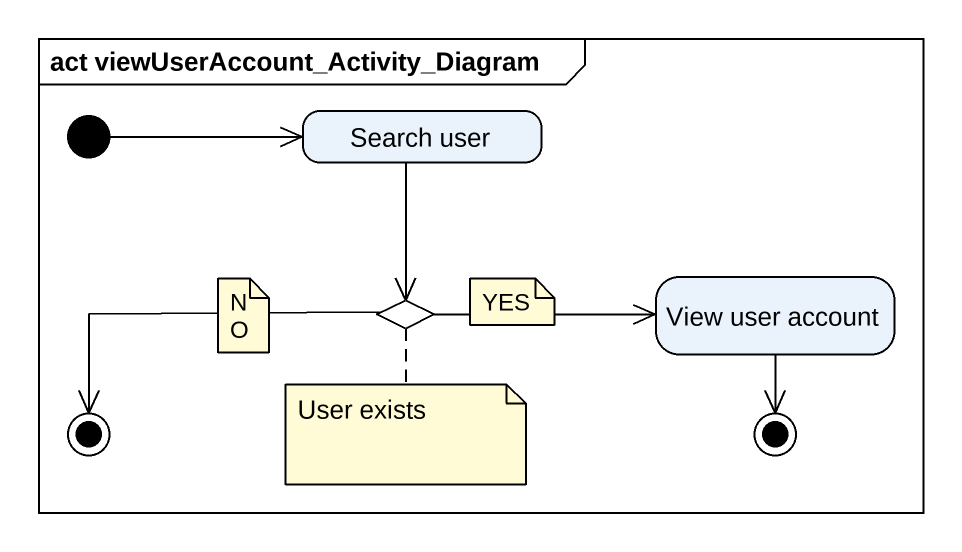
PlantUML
@startuml
mainframe act viewUserAccount_Activity_Diagram
hide empty description
state "Search user" as Search_user
state choice1 <<choice>>
state "View user account" as View_user_account
state final1 <<end>>
state final2 <<end>>
[*] -right-> Search_user
Search_user --> choice1
choice1 -right-> View_user_account
choice1 -left-> final1
View_user_account --> final2
note as N1
  NO
end note
note as N2
  YES
end note
note bottom of choice1 : User exists
@enduml
